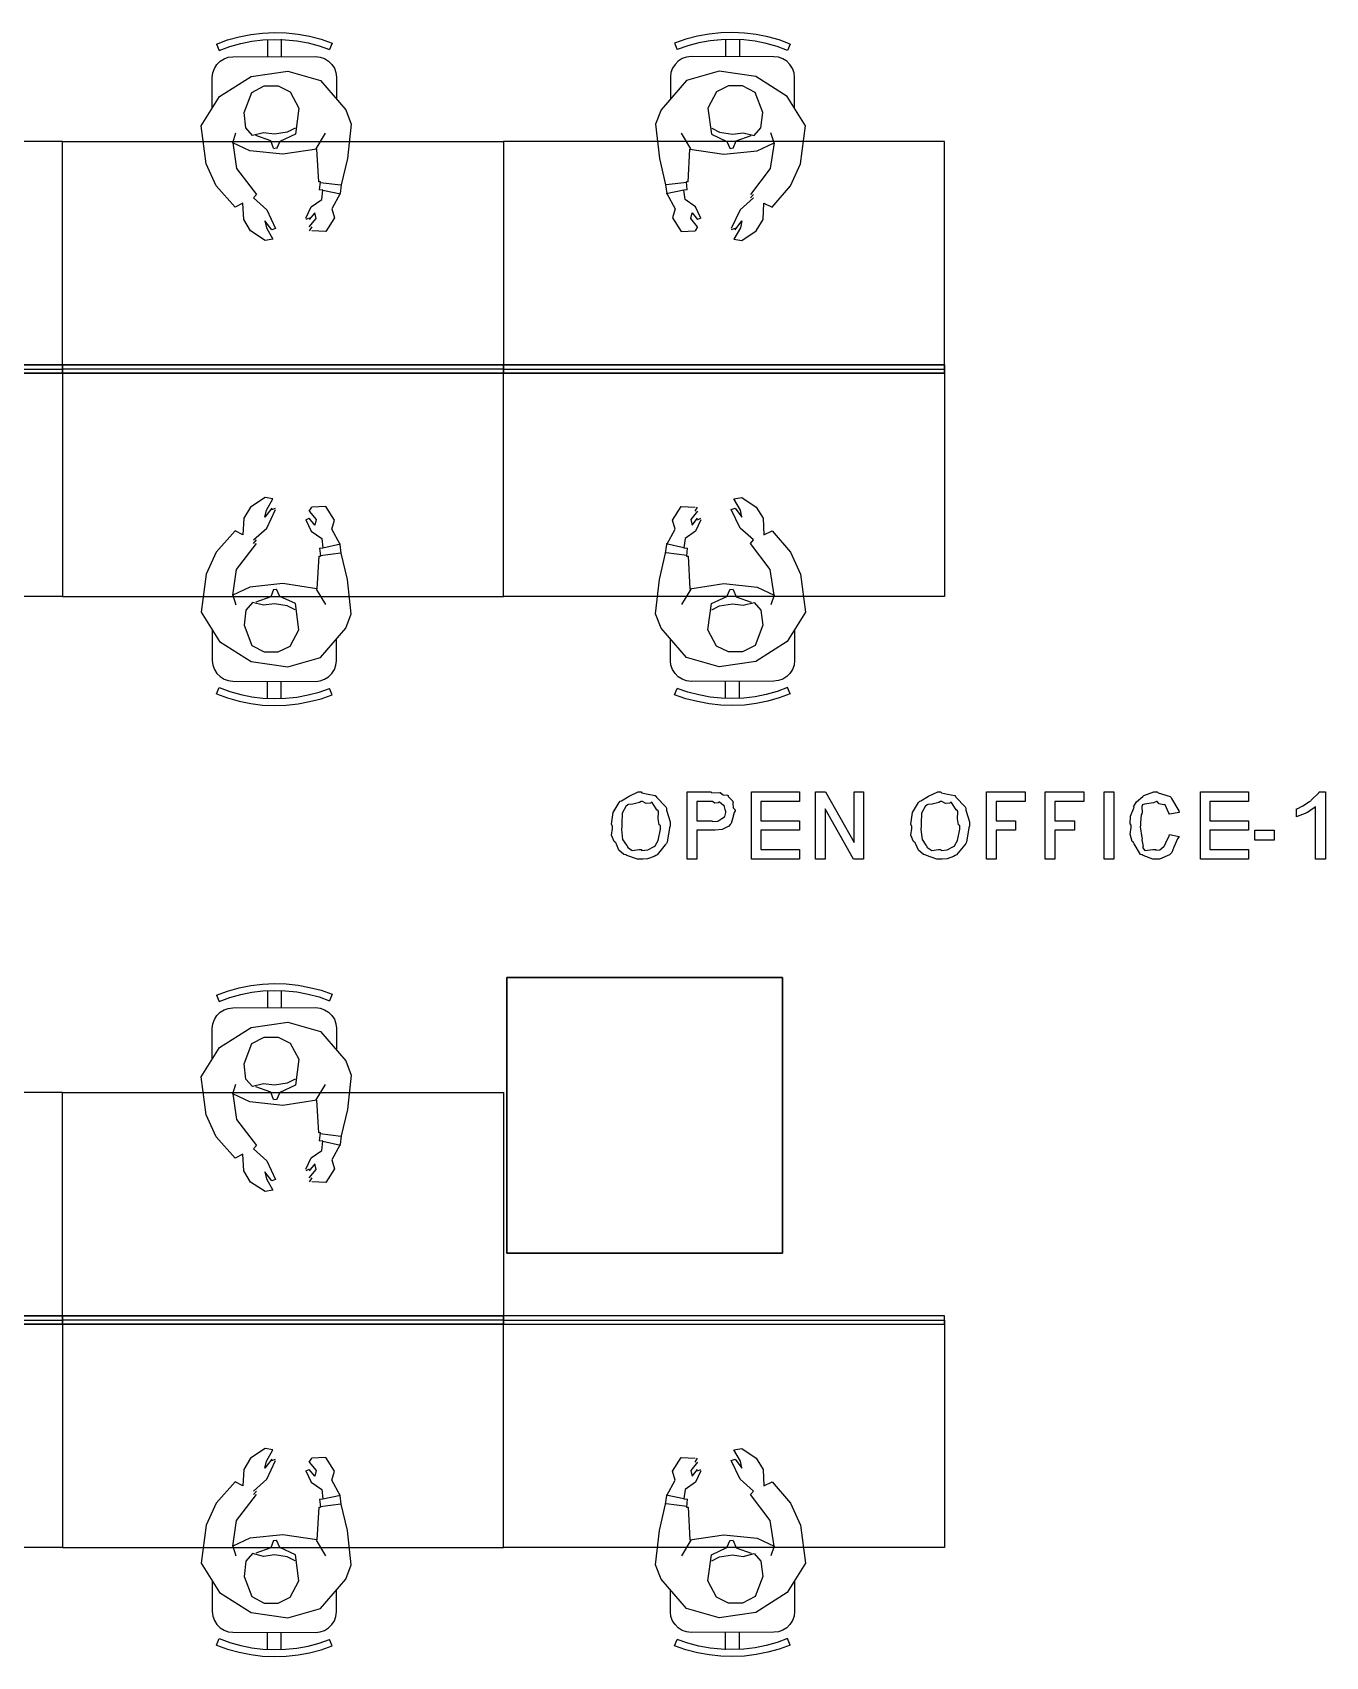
# Model space of a CAD drawing. Extents: x 0 to 23.4, y 0 to 16.5.
# Drawn here: x 15.063 to 16.294, y 9.457 to 11.003 of the extents above; entities that cross this region are included whole.
import ezdxf

# ---------------------------------------------------------------- set-up
doc = ezdxf.new("R2010")
doc.units = 0
doc.layers.get('0').update_dxf_attribs({"linetype": 'CONTINUOUS'})

msp = doc.modelspace()

# ---------------------------------------------------------------- linework, layer by layer
at = {"color": 0}
for points in [[(15.2383, 10.9923), (15.249, 10.9962), (15.2599, 10.9992), (15.271, 11.0015), (15.2821, 11.0028), (15.2935, 11.0033), (15.3047, 11.003), (15.316, 11.0017), (15.3269, 10.9997), (15.3379, 10.9968), (15.3486, 10.9931)], [(15.2408, 10.9863), (15.251, 10.99), (15.2614, 10.9928), (15.2719, 10.995), (15.2826, 10.9962), (15.2935, 10.9967), (15.3042, 10.9964), (15.3149, 10.9953), (15.3256, 10.9933), (15.336, 10.9906), (15.3461, 10.987)], [(15.2868, 10.9967), (15.2869, 10.9803)], [(15.3, 10.9968), (15.3, 10.9803)], [(15.7847, 10.9923), (15.7742, 10.9962), (15.7633, 10.9992), (15.7522, 11.0015), (15.7411, 11.0028), (15.7297, 11.0033), (15.7185, 11.003), (15.7074, 11.0017), (15.6963, 10.9997), (15.6853, 10.9968), (15.6746, 10.9931)], [(15.7822, 10.9863), (15.7722, 10.99), (15.7618, 10.9928), (15.7512, 10.995), (15.7406, 10.9962), (15.7297, 10.9967), (15.719, 10.9964), (15.7083, 10.9953), (15.6976, 10.9933), (15.6872, 10.9906), (15.6771, 10.987)], [(15.7232, 10.9968), (15.7232, 10.9803)], [(15.7364, 10.9967), (15.7363, 10.9803)], [(15.2344, 10.9604), (15.2349, 10.9648), (15.2364, 10.969), (15.2386, 10.9727), (15.2418, 10.9759), (15.2456, 10.9782), (15.2496, 10.9797), (15.254, 10.9801)], [(15.2383, 10.9923), (15.2408, 10.9863)], [(15.254, 10.9801), (15.3328, 10.9803)], [(15.3328, 10.9803), (15.3371, 10.9798), (15.3412, 10.9784), (15.345, 10.9761), (15.3482, 10.9729), (15.3506, 10.9692), (15.3519, 10.9651), (15.3525, 10.9607)], [(15.3486, 10.9931), (15.3461, 10.987)], [(15.6904, 10.9803), (15.686, 10.9798), (15.6818, 10.9784), (15.6781, 10.9761), (15.675, 10.9729), (15.6726, 10.9692), (15.6711, 10.9651), (15.6707, 10.9607)], [(15.6746, 10.9931), (15.6771, 10.987)], [(15.7692, 10.9801), (15.6904, 10.9803)], [(15.7888, 10.9604), (15.7883, 10.9648), (15.7869, 10.969), (15.7844, 10.9727), (15.7814, 10.9759), (15.7776, 10.9782), (15.7736, 10.9797), (15.7692, 10.9801)], [(15.7847, 10.9923), (15.7822, 10.9863)], [(15.2713, 10.9615), (15.3063, 10.9664)], [(15.3063, 10.9664), (15.3375, 10.9576)], [(15.7169, 10.9664), (15.6858, 10.9576)], [(15.7519, 10.9615), (15.7169, 10.9664)], [(15.2344, 10.9315), (15.2344, 10.9604)], [(15.2413, 10.9424), (15.2713, 10.9615)], [(15.2719, 10.9461), (15.2838, 10.9524)], [(15.2838, 10.9524), (15.2972, 10.9524)], [(15.2972, 10.9524), (15.3086, 10.9467)], [(15.3375, 10.9576), (15.3614, 10.9297)], [(15.3525, 10.9607), (15.3525, 10.9401)], [(15.6858, 10.9576), (15.6618, 10.9297)], [(15.6707, 10.9607), (15.6707, 10.9401)], [(15.726, 10.9524), (15.7146, 10.9467)], [(15.7393, 10.9524), (15.726, 10.9524)], [(15.7512, 10.9461), (15.7393, 10.9524)], [(15.7819, 10.9424), (15.7519, 10.9615)], [(15.7888, 10.9315), (15.7888, 10.9604)], [(15.2239, 10.9145), (15.2413, 10.9424)], [(15.2647, 10.927), (15.2719, 10.9461)], [(15.3086, 10.9467), (15.3169, 10.9312)], [(15.7146, 10.9467), (15.7062, 10.9312)], [(15.7585, 10.927), (15.7512, 10.9461)], [(15.7993, 10.9145), (15.7819, 10.9424)], [(15.2664, 10.9124), (15.2647, 10.927)], [(15.3169, 10.9312), (15.3135, 10.9064)], [(15.3614, 10.9297), (15.3667, 10.9161)], [(15.6618, 10.9297), (15.6565, 10.9161)], [(15.7062, 10.9312), (15.7097, 10.9064)], [(15.7568, 10.9124), (15.7585, 10.927)], [(15.2285, 10.8783), (15.2239, 10.9145)], [(15.2539, 10.8983), (15.2569, 10.9076)], [(15.2728, 10.9052), (15.2664, 10.9124)], [(15.2832, 10.9079), (15.2728, 10.9052)], [(15.29, 10.9), (15.2758, 10.9051)], [(15.2935, 10.9066), (15.2832, 10.9079)], [(15.3058, 10.9084), (15.2935, 10.9066)], [(15.3135, 10.9064), (15.2988, 10.8996)], [(15.3133, 10.9123), (15.3058, 10.9084)], [(15.3333, 10.8925), (15.3421, 10.9073)], [(15.3667, 10.9161), (15.3631, 10.8834)], [(15.6565, 10.9161), (15.6601, 10.8834)], [(15.6899, 10.8925), (15.6811, 10.9073)], [(15.7097, 10.9064), (15.7244, 10.8996)], [(15.7099, 10.9123), (15.7174, 10.9084)], [(15.7174, 10.9084), (15.7297, 10.9066)], [(15.7297, 10.9066), (15.74, 10.9079)], [(15.7332, 10.9), (15.7474, 10.9051)], [(15.74, 10.9079), (15.7504, 10.9052)], [(15.7504, 10.9052), (15.7568, 10.9124)], [(15.7693, 10.8983), (15.7661, 10.9076)], [(15.7946, 10.8783), (15.7993, 10.9145)], [(15.0917, 10.8995), (14.6718, 10.8995)], [(15.0917, 10.6829), (15.0917, 10.8995)], [(15.0917, 10.8995), (15.5117, 10.8995)], [(15.0917, 10.6829), (15.0917, 10.8995)], [(15.2539, 10.8983), (15.2575, 10.8739)], [(15.2701, 10.8906), (15.2539, 10.8983)], [(15.3017, 10.8873), (15.2701, 10.8906)], [(15.2928, 10.893), (15.29, 10.9)], [(15.2956, 10.893), (15.2928, 10.8926)], [(15.2988, 10.8996), (15.2956, 10.8926)], [(15.334, 10.8921), (15.3017, 10.8873)], [(15.3358, 10.8612), (15.334, 10.8921)], [(15.5117, 10.8995), (15.5117, 10.6829)], [(15.9315, 10.8995), (15.5117, 10.8995)], [(15.5117, 10.8995), (15.5117, 10.6829)], [(15.6874, 10.8612), (15.6892, 10.8921)], [(15.6892, 10.8921), (15.7215, 10.8873)], [(15.7215, 10.8873), (15.7532, 10.8906)], [(15.7244, 10.8996), (15.7276, 10.8926)], [(15.7304, 10.893), (15.7276, 10.8926)], [(15.7304, 10.893), (15.7332, 10.9)], [(15.7532, 10.8906), (15.7693, 10.8983)], [(15.7693, 10.8983), (15.7657, 10.8739)], [(15.9315, 10.6829), (15.9315, 10.8995)], [(15.2382, 10.8574), (15.2285, 10.8783)], [(15.2575, 10.8739), (15.2765, 10.8491)], [(15.3631, 10.8834), (15.3572, 10.8582)], [(15.6601, 10.8834), (15.666, 10.8582)], [(15.7657, 10.8739), (15.7468, 10.8491)], [(15.785, 10.8574), (15.7946, 10.8783)], [(15.256, 10.8369), (15.2382, 10.8574)], [(15.3374, 10.8612), (15.3358, 10.8611)], [(15.3365, 10.8534), (15.3374, 10.8611)], [(15.3371, 10.8604), (15.3567, 10.8581)], [(15.3572, 10.8582), (15.356, 10.8499)], [(15.666, 10.8582), (15.6672, 10.8499)], [(15.6861, 10.8604), (15.6665, 10.8581)], [(15.6874, 10.8612), (15.6858, 10.8611)], [(15.6867, 10.8534), (15.6858, 10.8611)], [(15.7674, 10.8369), (15.785, 10.8574)], [(15.2635, 10.8408), (15.256, 10.8369)], [(15.2644, 10.8251), (15.2635, 10.8408)], [(15.2765, 10.8491), (15.2735, 10.8458)], [(15.2735, 10.8458), (15.2862, 10.8344)], [(15.3286, 10.8372), (15.3386, 10.8443)], [(15.3397, 10.8534), (15.3365, 10.8531)], [(15.3386, 10.8443), (15.3397, 10.8531)], [(15.3397, 10.8531), (15.3565, 10.8496)], [(15.356, 10.8499), (15.3482, 10.8354)], [(15.6833, 10.8531), (15.6667, 10.8496)], [(15.6672, 10.8499), (15.6751, 10.8354)], [(15.6867, 10.8534), (15.6833, 10.8531)], [(15.6846, 10.8443), (15.6833, 10.8531)], [(15.6946, 10.8372), (15.6846, 10.8443)], [(15.7497, 10.8458), (15.7369, 10.8344)], [(15.7497, 10.8491), (15.7468, 10.8458)], [(15.7588, 10.8251), (15.7597, 10.8408)], [(15.7597, 10.8408), (15.7674, 10.8369)], [(15.2708, 10.8143), (15.2644, 10.8251)], [(15.2844, 10.8239), (15.286, 10.8173)], [(15.2911, 10.8153), (15.2844, 10.8239)], [(15.2862, 10.8344), (15.2946, 10.8167)], [(15.3236, 10.8266), (15.3286, 10.8372)], [(15.3267, 10.8266), (15.3236, 10.8251)], [(15.3319, 10.8317), (15.3267, 10.8251)], [(15.3267, 10.8182), (15.3333, 10.8261)], [(15.3333, 10.8261), (15.3319, 10.8317)], [(15.3506, 10.8269), (15.3425, 10.8139)], [(15.3482, 10.8354), (15.3506, 10.8269)], [(15.6751, 10.8354), (15.6726, 10.8269)], [(15.6726, 10.8269), (15.6807, 10.8139)], [(15.6899, 10.8261), (15.6913, 10.8317)], [(15.6965, 10.8182), (15.6899, 10.8261)], [(15.6913, 10.8317), (15.6965, 10.8251)], [(15.6996, 10.8266), (15.6946, 10.8372)], [(15.6996, 10.8266), (15.6965, 10.8251)], [(15.7369, 10.8344), (15.7286, 10.8167)], [(15.7321, 10.8153), (15.7387, 10.8239)], [(15.7387, 10.8239), (15.7372, 10.8173)], [(15.7524, 10.8143), (15.7588, 10.8251)], [(15.2846, 10.8053), (15.2708, 10.8143)], [(15.286, 10.8173), (15.2921, 10.8065)], [(15.2946, 10.8167), (15.2911, 10.8153)], [(15.329, 10.8182), (15.3267, 10.8146)], [(15.3425, 10.8139), (15.329, 10.8146)], [(15.6807, 10.8139), (15.6942, 10.8146)], [(15.6965, 10.8182), (15.6942, 10.8146)], [(15.7321, 10.8167), (15.7286, 10.8153)], [(15.7372, 10.8173), (15.7311, 10.8065)], [(15.7386, 10.8053), (15.7524, 10.8143)], [(15.2921, 10.8065), (15.2846, 10.8053)], [(15.7311, 10.8065), (15.7386, 10.8053)], [(15.0917, 10.6868), (15.0917, 10.6829)], [(15.0917, 10.6868), (15.0917, 10.6829)], [(15.9315, 10.6868), (15.9315, 10.6829)], [(14.6718, 10.6829), (15.0917, 10.6829)], [(14.6718, 10.6829), (15.0917, 10.6829)], [(15.0917, 10.6829), (15.0917, 10.4664)], [(15.0917, 10.679), (15.0917, 10.6829)], [(15.5117, 10.6829), (15.0917, 10.6829)], [(15.0917, 10.6829), (15.0917, 10.4664)], [(15.0917, 10.679), (15.0917, 10.6829)], [(15.5117, 10.6829), (15.0917, 10.6829)], [(15.5117, 10.4664), (15.5117, 10.6829)], [(15.5117, 10.4664), (15.5117, 10.6829)], [(15.5117, 10.6829), (15.9315, 10.6829)], [(15.5117, 10.6829), (15.9315, 10.6829)], [(15.9315, 10.6829), (15.9315, 10.4664)], [(15.9315, 10.679), (15.9315, 10.6829)], [(15.2708, 10.5515), (15.2644, 10.5408)], [(15.2846, 10.5605), (15.2708, 10.5515)], [(15.2911, 10.5505), (15.2844, 10.5419)], [(15.2844, 10.5419), (15.286, 10.5485)], [(15.2921, 10.5593), (15.2846, 10.5605)], [(15.286, 10.5485), (15.2921, 10.5593)], [(15.2862, 10.5315), (15.2946, 10.5492)], [(15.2911, 10.5492), (15.2946, 10.5505)], [(15.3267, 10.5476), (15.329, 10.5513)], [(15.3267, 10.5476), (15.3333, 10.5397)], [(15.3425, 10.5519), (15.329, 10.5513)], [(15.3506, 10.5389), (15.3425, 10.5519)], [(15.6726, 10.5389), (15.6807, 10.5519)], [(15.6807, 10.5519), (15.6942, 10.5513)], [(15.6965, 10.5476), (15.6899, 10.5397)], [(15.6942, 10.5476), (15.6965, 10.5513)], [(15.7286, 10.5492), (15.7321, 10.5505)], [(15.7369, 10.5315), (15.7286, 10.5492)], [(15.7311, 10.5593), (15.7386, 10.5605)], [(15.7372, 10.5485), (15.7311, 10.5593)], [(15.7321, 10.5505), (15.7387, 10.5419)], [(15.7387, 10.5419), (15.7372, 10.5485)], [(15.7386, 10.5605), (15.7524, 10.5515)], [(15.7524, 10.5515), (15.7588, 10.5408)], [(15.2644, 10.5408), (15.2635, 10.525)], [(15.2735, 10.5201), (15.2862, 10.5315)], [(15.3236, 10.5393), (15.3267, 10.5408)], [(15.3236, 10.5393), (15.3286, 10.5286)], [(15.3319, 10.5342), (15.3267, 10.5408)], [(15.3333, 10.5397), (15.3319, 10.5342)], [(15.3482, 10.5304), (15.3506, 10.5389)], [(15.356, 10.5159), (15.3482, 10.5304)], [(15.6672, 10.5159), (15.6751, 10.5304)], [(15.6751, 10.5304), (15.6726, 10.5389)], [(15.6899, 10.5397), (15.6913, 10.5342)], [(15.6913, 10.5342), (15.6965, 10.5408)], [(15.6996, 10.5393), (15.6946, 10.5286)], [(15.6965, 10.5393), (15.6996, 10.5408)], [(15.7497, 10.5201), (15.7369, 10.5315)], [(15.7588, 10.5408), (15.7597, 10.525)], [(15.256, 10.5289), (15.2382, 10.5084)], [(15.2635, 10.525), (15.256, 10.5289)], [(15.2575, 10.4919), (15.2765, 10.5168)], [(15.2735, 10.5168), (15.2765, 10.5201)], [(15.3286, 10.5286), (15.3386, 10.5215)], [(15.3386, 10.5215), (15.3397, 10.5128)], [(15.3397, 10.5128), (15.3565, 10.5163)], [(15.3572, 10.5077), (15.356, 10.5159)], [(15.666, 10.5077), (15.6672, 10.5159)], [(15.6833, 10.5128), (15.6667, 10.5163)], [(15.6846, 10.5215), (15.6833, 10.5128)], [(15.6946, 10.5286), (15.6846, 10.5215)], [(15.7468, 10.5168), (15.7497, 10.5201)], [(15.7657, 10.4919), (15.7468, 10.5168)], [(15.7597, 10.525), (15.7674, 10.5289)], [(15.7674, 10.5289), (15.785, 10.5084)], [(15.2382, 10.5084), (15.2285, 10.4876)], [(15.3358, 10.5047), (15.334, 10.4737)], [(15.3358, 10.5047), (15.3374, 10.5048)], [(15.3365, 10.5124), (15.3397, 10.5128)], [(15.3365, 10.5124), (15.3374, 10.5048)], [(15.3371, 10.5054), (15.3567, 10.5078)], [(15.3631, 10.4824), (15.3572, 10.5077)], [(15.6601, 10.4824), (15.666, 10.5077)], [(15.6861, 10.5054), (15.6665, 10.5078)], [(15.6833, 10.5124), (15.6867, 10.5128)], [(15.6867, 10.5124), (15.6858, 10.5048)], [(15.6858, 10.5047), (15.6874, 10.5048)], [(15.6874, 10.5047), (15.6892, 10.4737)], [(15.785, 10.5084), (15.7946, 10.4876)], [(15.2285, 10.4876), (15.2239, 10.4514)], [(15.2539, 10.4676), (15.2575, 10.4919)], [(15.7693, 10.4676), (15.7657, 10.4919)], [(15.7946, 10.4876), (15.7993, 10.4514)], [(15.2701, 10.4752), (15.2539, 10.4676)], [(15.3017, 10.4786), (15.2701, 10.4752)], [(15.2928, 10.4729), (15.29, 10.4659)], [(15.2928, 10.4729), (15.2956, 10.4732)], [(15.2988, 10.4663), (15.2956, 10.4732)], [(15.334, 10.4737), (15.3017, 10.4786)], [(15.3333, 10.4734), (15.3421, 10.4586)], [(15.3667, 10.4498), (15.3631, 10.4824)], [(15.6565, 10.4498), (15.6601, 10.4824)], [(15.6899, 10.4734), (15.6811, 10.4586)], [(15.6892, 10.4737), (15.7215, 10.4786)], [(15.7215, 10.4786), (15.7532, 10.4752)], [(15.7244, 10.4663), (15.7276, 10.4732)], [(15.7276, 10.4729), (15.7304, 10.4732)], [(15.7304, 10.4729), (15.7332, 10.4659)], [(15.7532, 10.4752), (15.7693, 10.4676)], [(15.0917, 10.4664), (14.6718, 10.4664)], [(15.0917, 10.4664), (15.5117, 10.4664)], [(15.2539, 10.4676), (15.2569, 10.4583)], [(15.2664, 10.4534), (15.2647, 10.4389)], [(15.2728, 10.4606), (15.2664, 10.4534)], [(15.2832, 10.458), (15.2728, 10.4606)], [(15.29, 10.4659), (15.2758, 10.4608)], [(15.2935, 10.4592), (15.2832, 10.458)], [(15.3058, 10.4575), (15.2935, 10.4592)], [(15.3135, 10.4595), (15.2988, 10.4663)], [(15.3133, 10.4535), (15.3058, 10.4575)], [(15.3169, 10.4346), (15.3135, 10.4595)], [(15.9315, 10.4664), (15.5117, 10.4664)], [(15.7062, 10.4346), (15.7097, 10.4595)], [(15.7097, 10.4595), (15.7244, 10.4663)], [(15.7099, 10.4535), (15.7174, 10.4575)], [(15.7174, 10.4575), (15.7297, 10.4592)], [(15.7297, 10.4592), (15.74, 10.458)], [(15.7332, 10.4659), (15.7474, 10.4608)], [(15.74, 10.458), (15.7504, 10.4606)], [(15.7504, 10.4606), (15.7568, 10.4534)], [(15.7568, 10.4534), (15.7585, 10.4389)], [(15.7693, 10.4676), (15.7661, 10.4583)], [(15.2239, 10.4514), (15.2413, 10.4234)], [(15.2647, 10.4389), (15.2719, 10.4197)], [(15.3614, 10.4361), (15.3667, 10.4498)], [(15.6618, 10.4361), (15.6565, 10.4498)], [(15.7585, 10.4389), (15.7512, 10.4197)], [(15.7993, 10.4514), (15.7819, 10.4234)], [(15.2344, 10.4344), (15.2344, 10.4054)], [(15.2413, 10.4234), (15.2713, 10.4043)], [(15.3086, 10.4191), (15.3169, 10.4346)], [(15.3375, 10.4082), (15.3614, 10.4361)], [(15.3525, 10.4052), (15.3525, 10.4258)], [(15.6858, 10.4082), (15.6618, 10.4361)], [(15.6707, 10.4052), (15.6707, 10.4258)], [(15.7146, 10.4191), (15.7062, 10.4346)], [(15.7819, 10.4234), (15.7519, 10.4043)], [(15.7888, 10.4344), (15.7888, 10.4054)], [(15.2719, 10.4197), (15.2838, 10.4135)], [(15.2838, 10.4135), (15.2972, 10.4135)], [(15.2972, 10.4135), (15.3086, 10.4191)], [(15.3063, 10.3995), (15.3375, 10.4082)], [(15.7169, 10.3995), (15.6858, 10.4082)], [(15.726, 10.4135), (15.7146, 10.4191)], [(15.7393, 10.4135), (15.726, 10.4135)], [(15.7512, 10.4197), (15.7393, 10.4135)], [(15.2344, 10.4054), (15.2349, 10.401), (15.2364, 10.3969), (15.2386, 10.3931), (15.2418, 10.39), (15.2456, 10.3876), (15.2496, 10.3862), (15.254, 10.3857)], [(15.2713, 10.4043), (15.3063, 10.3995)], [(15.3328, 10.3855), (15.3371, 10.386), (15.3412, 10.3875), (15.345, 10.3898), (15.3482, 10.3929), (15.3506, 10.3967), (15.3519, 10.4008), (15.3525, 10.4052)], [(15.6904, 10.3855), (15.686, 10.386), (15.6818, 10.3875), (15.6781, 10.3898), (15.675, 10.3929), (15.6726, 10.3967), (15.6711, 10.4008), (15.6707, 10.4052)], [(15.7519, 10.4043), (15.7169, 10.3995)], [(15.7888, 10.4054), (15.7883, 10.401), (15.7869, 10.3969), (15.7844, 10.3931), (15.7814, 10.39), (15.7776, 10.3876), (15.7736, 10.3862), (15.7692, 10.3857)], [(15.2383, 10.3735), (15.2408, 10.3796)], [(15.2408, 10.3796), (15.251, 10.3759), (15.2614, 10.373), (15.2719, 10.3709), (15.2826, 10.3696), (15.2935, 10.3691), (15.3042, 10.3694), (15.3149, 10.3706), (15.3256, 10.3726), (15.336, 10.3753), (15.3461, 10.3788)], [(15.254, 10.3857), (15.3328, 10.3855)], [(15.2868, 10.3691), (15.2869, 10.3856)], [(15.3, 10.3691), (15.3, 10.3856)], [(15.3486, 10.3728), (15.3461, 10.3788)], [(15.6746, 10.3728), (15.6771, 10.3788)], [(15.7822, 10.3796), (15.7722, 10.3759), (15.7618, 10.373), (15.7512, 10.3709), (15.7406, 10.3696), (15.7297, 10.3691), (15.719, 10.3694), (15.7083, 10.3706), (15.6976, 10.3726), (15.6872, 10.3753), (15.6771, 10.3788)], [(15.7692, 10.3857), (15.6904, 10.3855)], [(15.7232, 10.3691), (15.7232, 10.3856)], [(15.7364, 10.3691), (15.7363, 10.3856)], [(15.7847, 10.3735), (15.7822, 10.3796)], [(15.2383, 10.3735), (15.249, 10.3697), (15.2599, 10.3666), (15.271, 10.3644), (15.2821, 10.363), (15.2935, 10.3625), (15.3047, 10.3629), (15.316, 10.3641), (15.3269, 10.3662), (15.3379, 10.369), (15.3486, 10.3728)], [(15.7847, 10.3735), (15.7742, 10.3697), (15.7633, 10.3666), (15.7522, 10.3644), (15.7411, 10.363), (15.7297, 10.3625), (15.7185, 10.3629), (15.7074, 10.3641), (15.6963, 10.3662), (15.6853, 10.369), (15.6746, 10.3728)], [(15.2383, 10.0869), (15.249, 10.0907), (15.2599, 10.0938), (15.271, 10.096), (15.2821, 10.0973), (15.2935, 10.0979), (15.3047, 10.0975), (15.316, 10.0963), (15.3269, 10.0942), (15.3379, 10.0914), (15.3486, 10.0876)], [(15.2383, 10.0869), (15.2408, 10.0808)], [(15.2408, 10.0808), (15.251, 10.0845), (15.2614, 10.0874), (15.2719, 10.0895), (15.2826, 10.0908), (15.2935, 10.0913), (15.3042, 10.091), (15.3149, 10.0898), (15.3256, 10.0878), (15.336, 10.0851), (15.3461, 10.0815)], [(15.2868, 10.0913), (15.2869, 10.0748)], [(15.3, 10.0913), (15.3, 10.0748)], [(15.3486, 10.0876), (15.3461, 10.0815)], [(15.2344, 10.055), (15.2349, 10.0593), (15.2364, 10.0635), (15.2386, 10.0673), (15.2418, 10.0704), (15.2456, 10.0727), (15.2496, 10.0742), (15.254, 10.0747)], [(15.254, 10.0747), (15.3328, 10.0749)], [(15.3328, 10.0749), (15.3371, 10.0744), (15.3412, 10.0729), (15.345, 10.0706), (15.3482, 10.0675), (15.3506, 10.0638), (15.3519, 10.0596), (15.3525, 10.0552)], [(15.2344, 10.026), (15.2344, 10.055)], [(15.2413, 10.0369), (15.2713, 10.056)], [(15.2713, 10.056), (15.3063, 10.0609)], [(15.3063, 10.0609), (15.3375, 10.0522)], [(15.3375, 10.0522), (15.3614, 10.0243)], [(15.3525, 10.0552), (15.3525, 10.0346)], [(15.2239, 10.009), (15.2413, 10.0369)], [(15.2647, 10.0215), (15.2719, 10.0406)], [(15.2719, 10.0406), (15.2838, 10.0469)], [(15.2838, 10.0469), (15.2972, 10.0469)], [(15.2972, 10.0469), (15.3086, 10.0412)], [(15.3086, 10.0412), (15.3169, 10.0258)], [(15.2664, 10.0069), (15.2647, 10.0215)], [(15.3169, 10.0258), (15.3135, 10.0009)], [(15.3614, 10.0243), (15.3667, 10.0106)], [(15.2285, 9.97282), (15.2239, 10.009)], [(15.2728, 9.99978), (15.2664, 10.0069)], [(15.3133, 10.0069), (15.3058, 10.0029)], [(15.3667, 10.0106), (15.3631, 9.97797)], [(15.0917, 9.99397), (14.6718, 9.99397)], [(15.0917, 9.77746), (15.0917, 9.99397)], [(15.0917, 9.99397), (15.5117, 9.99397)], [(15.0917, 9.77746), (15.0917, 9.99397)], [(15.2539, 9.99283), (15.2569, 10.0021)], [(15.2539, 9.99283), (15.2575, 9.96843)], [(15.2701, 9.98514), (15.2539, 9.99283)], [(15.2832, 10.0024), (15.2728, 9.99978)], [(15.29, 9.99451), (15.2758, 9.99957)], [(15.2935, 10.0011), (15.2832, 10.0024)], [(15.2928, 9.98747), (15.29, 9.99451)], [(15.3058, 10.0029), (15.2935, 10.0011)], [(15.2988, 9.99414), (15.2956, 9.98708)], [(15.3135, 10.0009), (15.2988, 9.99414)], [(15.3333, 9.98703), (15.3421, 10.0018)], [(15.5117, 9.99397), (15.5117, 9.77746)], [(15.3017, 9.98182), (15.2701, 9.98514)], [(15.2956, 9.98747), (15.2928, 9.98708)], [(15.334, 9.98665), (15.3017, 9.98182)], [(15.3358, 9.95574), (15.334, 9.98665)], [(15.3631, 9.97797), (15.3572, 9.95275)], [(15.2382, 9.95199), (15.2285, 9.97282)], [(15.2575, 9.96843), (15.2765, 9.94362)], [(15.256, 9.93147), (15.2382, 9.95199)], [(15.2765, 9.94362), (15.2735, 9.94032)], [(15.3374, 9.95574), (15.3358, 9.95557)], [(15.3365, 9.94797), (15.3374, 9.95557)], [(15.3397, 9.94797), (15.3365, 9.94764)], [(15.3371, 9.95497), (15.3567, 9.95258)], [(15.3386, 9.93892), (15.3397, 9.94764)], [(15.3397, 9.94764), (15.3565, 9.94407)], [(15.356, 9.94444), (15.3482, 9.92996)], [(15.3572, 9.95275), (15.356, 9.94444)], [(15.2635, 9.93533), (15.256, 9.93147)], [(15.2644, 9.91965), (15.2635, 9.93533)], [(15.2735, 9.94032), (15.2862, 9.92893)], [(15.2862, 9.92893), (15.2946, 9.91118)], [(15.3236, 9.92111), (15.3286, 9.93181)], [(15.3286, 9.93181), (15.3386, 9.93892)], [(15.3482, 9.92996), (15.3506, 9.9215)], [(15.2708, 9.90886), (15.2644, 9.91965)], [(15.2844, 9.91846), (15.286, 9.91183)], [(15.2911, 9.90989), (15.2844, 9.91846)], [(15.286, 9.91183), (15.2921, 9.9011)], [(15.3267, 9.92111), (15.3236, 9.91965)], [(15.3319, 9.92622), (15.3267, 9.91965)], [(15.3267, 9.91276), (15.3333, 9.92068)], [(15.329, 9.91276), (15.3267, 9.90907)], [(15.3333, 9.92068), (15.3319, 9.92622)], [(15.3506, 9.9215), (15.3425, 9.90847)], [(15.2846, 9.8999), (15.2708, 9.90886)], [(15.2921, 9.9011), (15.2846, 9.8999)], [(15.2946, 9.91118), (15.2911, 9.90989)], [(15.3425, 9.90847), (15.329, 9.90907)], [(14.6718, 9.77746), (15.0917, 9.77746)], [(14.6718, 9.77746), (15.0917, 9.77746)], [(15.0917, 9.78142), (15.0917, 9.77746)], [(15.0917, 9.78142), (15.0917, 9.77746)], [(15.0917, 9.77746), (15.0917, 9.56093)], [(15.0917, 9.77354), (15.0917, 9.77746)], [(15.5117, 9.77746), (15.0917, 9.77746)], [(15.0917, 9.77746), (15.0917, 9.56093)], [(15.0917, 9.77354), (15.0917, 9.77746)], [(15.5117, 9.77746), (15.0917, 9.77746)], [(15.5117, 9.56093), (15.5117, 9.77746)], [(15.5117, 9.56093), (15.5117, 9.77746)], [(15.5117, 9.77746), (15.9315, 9.77746)], [(15.9315, 9.77746), (15.9315, 9.56093)], [(15.9315, 9.77354), (15.9315, 9.77746)], [(15.2846, 9.65506), (15.2708, 9.64606)], [(15.2921, 9.65386), (15.2846, 9.65506)], [(15.286, 9.64307), (15.2921, 9.65386)], [(15.7311, 9.65386), (15.7386, 9.65506)], [(15.7372, 9.64307), (15.7311, 9.65386)], [(15.7386, 9.65506), (15.7524, 9.64606)], [(15.2644, 9.63525), (15.2635, 9.61957)], [(15.2708, 9.64606), (15.2644, 9.63525)], [(15.2911, 9.64501), (15.2844, 9.63644)], [(15.2844, 9.63644), (15.286, 9.64307)], [(15.2862, 9.62603), (15.2946, 9.64372)], [(15.2911, 9.64372), (15.2946, 9.64501)], [(15.3236, 9.63385), (15.3267, 9.63525)], [(15.3236, 9.63385), (15.3286, 9.62315)], [(15.3267, 9.64214), (15.329, 9.64583)], [(15.3267, 9.64214), (15.3333, 9.63428)], [(15.3319, 9.62869), (15.3267, 9.63525)], [(15.3425, 9.64649), (15.329, 9.64583)], [(15.3333, 9.63428), (15.3319, 9.62869)], [(15.3506, 9.63346), (15.3425, 9.64649)], [(15.3482, 9.625), (15.3506, 9.63346)], [(15.6726, 9.63346), (15.6807, 9.64649)], [(15.6751, 9.625), (15.6726, 9.63346)], [(15.6807, 9.64649), (15.6942, 9.64583)], [(15.6965, 9.64214), (15.6899, 9.63428)], [(15.6899, 9.63428), (15.6913, 9.62869)], [(15.6913, 9.62869), (15.6965, 9.63525)], [(15.6942, 9.64214), (15.6965, 9.64583)], [(15.6996, 9.63385), (15.6946, 9.62315)], [(15.6965, 9.63385), (15.6996, 9.63525)], [(15.7286, 9.64372), (15.7321, 9.64501)], [(15.7369, 9.62603), (15.7286, 9.64372)], [(15.7321, 9.64501), (15.7387, 9.63644)], [(15.7387, 9.63644), (15.7372, 9.64307)], [(15.7524, 9.64606), (15.7588, 9.63525)], [(15.7588, 9.63525), (15.7597, 9.61957)], [(15.256, 9.62343), (15.2382, 9.60297)], [(15.2635, 9.61957), (15.256, 9.62343)], [(15.2735, 9.61464), (15.2862, 9.62603)], [(15.3286, 9.62315), (15.3386, 9.61604)], [(15.356, 9.61046), (15.3482, 9.625)], [(15.6672, 9.61046), (15.6751, 9.625)], [(15.6946, 9.62315), (15.6846, 9.61604)], [(15.7497, 9.61464), (15.7369, 9.62603)], [(15.7597, 9.61957), (15.7674, 9.62343)], [(15.7674, 9.62343), (15.785, 9.60297)], [(15.2382, 9.60297), (15.2285, 9.58208)], [(15.2575, 9.58649), (15.2765, 9.61128)], [(15.2735, 9.61128), (15.2765, 9.61464)], [(15.3365, 9.60699), (15.3397, 9.60726)], [(15.3365, 9.60699), (15.3374, 9.59933)], [(15.3371, 9.59993), (15.3567, 9.60232)], [(15.3386, 9.61604), (15.3397, 9.60726)], [(15.3397, 9.60726), (15.3565, 9.61083)], [(15.3572, 9.60221), (15.356, 9.61046)], [(15.3631, 9.57699), (15.3572, 9.60221)], [(15.6601, 9.57699), (15.666, 9.60221)], [(15.666, 9.60221), (15.6672, 9.61046)], [(15.6861, 9.59993), (15.6665, 9.60232)], [(15.6833, 9.60726), (15.6667, 9.61083)], [(15.6846, 9.61604), (15.6833, 9.60726)], [(15.6833, 9.60699), (15.6867, 9.60726)], [(15.6867, 9.60699), (15.6858, 9.59933)], [(15.7468, 9.61128), (15.7497, 9.61464)], [(15.7657, 9.58649), (15.7468, 9.61128)], [(15.785, 9.60297), (15.7946, 9.58208)], [(15.3358, 9.59918), (15.334, 9.56831)], [(15.3358, 9.59918), (15.3374, 9.59933)], [(15.6858, 9.59918), (15.6874, 9.59933)], [(15.6874, 9.59918), (15.6892, 9.56831)], [(15.2285, 9.58208), (15.2239, 9.5459)], [(15.2539, 9.56207), (15.2575, 9.58649)], [(15.3017, 9.57308), (15.2701, 9.56976)], [(15.334, 9.56831), (15.3017, 9.57308)], [(15.3667, 9.54428), (15.3631, 9.57699)], [(15.6565, 9.54428), (15.6601, 9.57699)], [(15.6892, 9.56831), (15.7215, 9.57308)], [(15.7215, 9.57308), (15.7532, 9.56976)], [(15.7693, 9.56207), (15.7657, 9.58649)], [(15.7946, 9.58208), (15.7993, 9.5459)], [(15.0917, 9.56093), (14.6718, 9.56093)], [(15.0917, 9.56093), (15.5117, 9.56093)], [(15.2701, 9.56976), (15.2539, 9.56207)], [(15.2539, 9.56207), (15.2569, 9.55285)], [(15.29, 9.56044), (15.2758, 9.55533)], [(15.2928, 9.56743), (15.29, 9.56044)], [(15.2928, 9.56743), (15.2956, 9.56782)], [(15.2988, 9.56076), (15.2956, 9.56782)], [(15.3135, 9.55399), (15.2988, 9.56076)], [(15.3333, 9.56788), (15.3421, 9.55306)], [(15.9315, 9.56093), (15.5117, 9.56093)], [(15.6899, 9.56788), (15.6811, 9.55306)], [(15.7097, 9.55399), (15.7244, 9.56076)], [(15.7244, 9.56076), (15.7276, 9.56782)], [(15.7276, 9.56743), (15.7304, 9.56782)], [(15.7304, 9.56743), (15.7332, 9.56044)], [(15.7332, 9.56044), (15.7474, 9.55533)], [(15.7532, 9.56976), (15.7693, 9.56207)], [(15.7693, 9.56207), (15.7661, 9.55285)], [(15.2239, 9.5459), (15.2413, 9.51796)], [(15.2664, 9.54796), (15.2647, 9.53342)], [(15.2728, 9.55512), (15.2664, 9.54796)], [(15.2832, 9.55246), (15.2728, 9.55512)], [(15.2935, 9.55376), (15.2832, 9.55246)], [(15.3058, 9.55203), (15.2935, 9.55376)], [(15.3133, 9.54807), (15.3058, 9.55203)], [(15.3169, 9.52919), (15.3135, 9.55399)], [(15.3614, 9.53065), (15.3667, 9.54428)], [(15.6618, 9.53065), (15.6565, 9.54428)], [(15.7062, 9.52919), (15.7097, 9.55399)], [(15.7099, 9.54807), (15.7174, 9.55203)], [(15.7174, 9.55203), (15.7297, 9.55376)], [(15.7297, 9.55376), (15.74, 9.55246)], [(15.74, 9.55246), (15.7504, 9.55512)], [(15.7504, 9.55512), (15.7568, 9.54796)], [(15.7568, 9.54796), (15.7585, 9.53342)], [(15.7993, 9.5459), (15.7819, 9.51796)], [(15.2344, 9.52892), (15.2344, 9.49994)], [(15.2647, 9.53342), (15.2719, 9.51426)], [(15.3086, 9.51367), (15.3169, 9.52919)], [(15.3375, 9.50271), (15.3614, 9.53065)], [(15.6858, 9.50271), (15.6618, 9.53065)], [(15.7146, 9.51367), (15.7062, 9.52919)], [(15.7585, 9.53342), (15.7512, 9.51426)], [(15.7888, 9.52892), (15.7888, 9.49994)], [(15.2413, 9.51796), (15.2713, 9.49892)], [(15.2719, 9.51426), (15.2838, 9.50803)], [(15.2972, 9.50797), (15.3086, 9.51367)], [(15.3525, 9.49968), (15.3525, 9.52029)], [(15.6707, 9.49968), (15.6707, 9.52029)], [(15.726, 9.50797), (15.7146, 9.51367)], [(15.7512, 9.51426), (15.7393, 9.50803)], [(15.7819, 9.51796), (15.7519, 9.49892)], [(15.2344, 9.49994), (15.2349, 9.49556), (15.2364, 9.49138), (15.2386, 9.48768), (15.2418, 9.48454), (15.2456, 9.48221), (15.2496, 9.48074), (15.254, 9.48019)], [(15.2713, 9.49892), (15.3063, 9.49403)], [(15.2838, 9.50803), (15.2972, 9.50797)], [(15.3063, 9.49403), (15.3375, 9.50271)], [(15.3328, 9.48004), (15.3371, 9.48053), (15.3412, 9.48199), (15.345, 9.48432), (15.3482, 9.48742), (15.3506, 9.49115), (15.3519, 9.49533), (15.3525, 9.49968)], [(15.6904, 9.48004), (15.686, 9.48053), (15.6818, 9.48199), (15.6781, 9.48432), (15.675, 9.48742), (15.6726, 9.49115), (15.6711, 9.49533), (15.6707, 9.49968)], [(15.7169, 9.49403), (15.6858, 9.50271)], [(15.7519, 9.49892), (15.7169, 9.49403)], [(15.7393, 9.50803), (15.726, 9.50797)], [(15.7888, 9.49994), (15.7883, 9.49556), (15.7869, 9.49138), (15.7844, 9.48768), (15.7814, 9.48454), (15.7776, 9.48221), (15.7736, 9.48074), (15.7692, 9.48019)], [(15.254, 9.48019), (15.3328, 9.48004)], [(15.2868, 9.46365), (15.2869, 9.48014)], [(15.3, 9.4636), (15.3, 9.48014)], [(15.7692, 9.48019), (15.6904, 9.48004)], [(15.7232, 9.4636), (15.7232, 9.48014)], [(15.7364, 9.46365), (15.7363, 9.48014)], [(15.2383, 9.46804), (15.2408, 9.47413)], [(15.2383, 9.46804), (15.249, 9.46419), (15.2599, 9.46115), (15.271, 9.45893), (15.2821, 9.45757), (15.2935, 9.45708), (15.3047, 9.45742), (15.316, 9.45861), (15.3269, 9.46067), (15.3379, 9.4636), (15.3486, 9.46729)], [(15.2408, 9.47413), (15.251, 9.47043), (15.2614, 9.46756), (15.2719, 9.46544), (15.2826, 9.46408), (15.2935, 9.46365), (15.3042, 9.46397), (15.3149, 9.46511), (15.3256, 9.46707), (15.336, 9.46983), (15.3461, 9.47336)], [(15.3486, 9.46729), (15.3461, 9.47336)], [(15.6746, 9.46729), (15.6771, 9.47336)], [(15.7847, 9.46804), (15.7742, 9.46419), (15.7633, 9.46115), (15.7522, 9.45893), (15.7411, 9.45757), (15.7297, 9.45708), (15.7185, 9.45742), (15.7074, 9.45861), (15.6963, 9.46067), (15.6853, 9.4636), (15.6746, 9.46729)], [(15.7822, 9.47413), (15.7722, 9.47043), (15.7618, 9.46756), (15.7512, 9.46544), (15.7406, 9.46408), (15.7297, 9.46365), (15.719, 9.46397), (15.7083, 9.46511), (15.6976, 9.46707), (15.6872, 9.46983), (15.6771, 9.47336)], [(15.7847, 9.46804), (15.7822, 9.47413)]]:
    msp.add_lwpolyline(points, dxfattribs=at)
for points in [[(14.6718, 10.679), (15.0917, 10.679), (15.0917, 10.6868), (14.6718, 10.6868), (14.6718, 10.679)], [(14.6718, 10.6868), (15.0917, 10.6868), (15.0917, 10.679), (14.6718, 10.679), (14.6718, 10.6868)], [(15.5117, 10.679), (15.0917, 10.679), (15.0917, 10.6868), (15.5117, 10.6868), (15.5117, 10.679)], [(15.5117, 10.6868), (15.0917, 10.6868), (15.0917, 10.679), (15.5117, 10.679), (15.5117, 10.6868)], [(15.5117, 10.679), (15.9315, 10.679), (15.9315, 10.6868), (15.5117, 10.6868), (15.5117, 10.679)], [(15.5117, 10.6868), (15.9315, 10.6868), (15.9315, 10.679), (15.5117, 10.679), (15.5117, 10.6868)], [(15.6153, 10.2474), (15.6146, 10.2497), (15.6161, 10.2607), (15.6217, 10.2701), (15.6229, 10.2715), (15.624, 10.2718), (15.6314, 10.2763), (15.64, 10.2802), (15.6429, 10.2802), (15.6435, 10.2795), (15.6493, 10.2781), (15.6561, 10.2768), (15.6572, 10.276), (15.6575, 10.2751), (15.6662, 10.266), (15.6668, 10.2648), (15.6669, 10.263), (15.6703, 10.2518), (15.6703, 10.248), (15.6696, 10.2462), (15.6674, 10.2324), (15.6668, 10.2311), (15.6657, 10.2298), (15.6579, 10.2205), (15.6568, 10.2198), (15.655, 10.2189), (15.6489, 10.2166), (15.6443, 10.2162), (15.6429, 10.2162), (15.6392, 10.2162), (15.6292, 10.2196), (15.6282, 10.2203), (15.6264, 10.2207), (15.6215, 10.2248), (15.6192, 10.2306), (15.6186, 10.2318), (15.6171, 10.2329), (15.6146, 10.2392), (15.6153, 10.2453), (15.6153, 10.2474)], [(15.6244, 10.2474), (15.624, 10.2446), (15.6251, 10.2348), (15.6288, 10.2294), (15.6297, 10.2287), (15.6297, 10.2277), (15.6343, 10.2246), (15.6407, 10.2253), (15.6429, 10.2253), (15.6435, 10.2245), (15.649, 10.225), (15.655, 10.2283), (15.656, 10.2289), (15.656, 10.2289), (15.6588, 10.2341), (15.6611, 10.2447), (15.6611, 10.2483), (15.66, 10.249), (15.6589, 10.2546), (15.6593, 10.2612), (15.659, 10.2624), (15.6576, 10.2633), (15.6549, 10.2676), (15.6531, 10.2703), (15.6525, 10.2704), (15.6515, 10.2697), (15.6474, 10.2693), (15.644, 10.2711), (15.6429, 10.2711), (15.6411, 10.2701), (15.6347, 10.2686), (15.6307, 10.2683), (15.6299, 10.2678), (15.6282, 10.2665), (15.6246, 10.2599), (15.6244, 10.2505), (15.6244, 10.2474)], [(15.6867, 10.2162), (15.6867, 10.2802), (15.7092, 10.2802), (15.7099, 10.2795), (15.7178, 10.2798), (15.7183, 10.2797), (15.7182, 10.2795), (15.7207, 10.2776), (15.7251, 10.2771), (15.7257, 10.2767), (15.7257, 10.2759), (15.7301, 10.2713), (15.7304, 10.2706), (15.73, 10.2694), (15.7304, 10.2651), (15.7324, 10.2631), (15.7324, 10.2624), (15.7313, 10.2607), (15.7296, 10.2546), (15.7285, 10.2501), (15.7276, 10.2491), (15.7261, 10.2478), (15.72, 10.2444), (15.7131, 10.2437), (15.7107, 10.2437), (15.6957, 10.2437), (15.6957, 10.2162), (15.6867, 10.2162)], [(15.6957, 10.2528), (15.7101, 10.2528), (15.7108, 10.2521), (15.7156, 10.2523), (15.7197, 10.2548), (15.7203, 10.2552), (15.7203, 10.2552), (15.7224, 10.2567), (15.7233, 10.2608), (15.7233, 10.2622), (15.7229, 10.2624), (15.7217, 10.2673), (15.7214, 10.2676), (15.7211, 10.2674), (15.7172, 10.2705), (15.7168, 10.2706), (15.716, 10.27), (15.7128, 10.2694), (15.7107, 10.2711), (15.7101, 10.2711), (15.6957, 10.2711), (15.6957, 10.2528)], [(15.7478, 10.2162), (15.7478, 10.2802), (15.7935, 10.2802), (15.7935, 10.2711), (15.7568, 10.2711), (15.7568, 10.2528), (15.7935, 10.2528), (15.7935, 10.2437), (15.7568, 10.2437), (15.7568, 10.2253), (15.7935, 10.2253), (15.7935, 10.2162), (15.7478, 10.2162)], [(15.8087, 10.2162), (15.8087, 10.2802), (15.8183, 10.2802), (15.8456, 10.2322), (15.8456, 10.2802), (15.8546, 10.2802), (15.8546, 10.2162), (15.845, 10.2162), (15.8179, 10.2641), (15.8179, 10.2162), (15.8087, 10.2162)], [(15.9004, 10.2474), (15.8996, 10.2497), (15.9011, 10.2607), (15.9067, 10.2701), (15.9081, 10.2715), (15.909, 10.2718), (15.9165, 10.2763), (15.9251, 10.2802), (15.9279, 10.2802), (15.9286, 10.2795), (15.9344, 10.2781), (15.9413, 10.2768), (15.9422, 10.276), (15.9425, 10.2751), (15.9512, 10.266), (15.9518, 10.2648), (15.9519, 10.263), (15.9553, 10.2518), (15.9553, 10.248), (15.9546, 10.2462), (15.9524, 10.2324), (15.9518, 10.2311), (15.9508, 10.2298), (15.9429, 10.2205), (15.9418, 10.2198), (15.94, 10.2189), (15.934, 10.2166), (15.9294, 10.2162), (15.9279, 10.2162), (15.9243, 10.2162), (15.9143, 10.2196), (15.9132, 10.2203), (15.9115, 10.2207), (15.9067, 10.2248), (15.9042, 10.2306), (15.9036, 10.2318), (15.9021, 10.2329), (15.8996, 10.2392), (15.9004, 10.2453), (15.9004, 10.2474)], [(15.9094, 10.2474), (15.9092, 10.2446), (15.9103, 10.2348), (15.9139, 10.2294), (15.9147, 10.2287), (15.9147, 10.2277), (15.9194, 10.2246), (15.9258, 10.2253), (15.9279, 10.2253), (15.9286, 10.2245), (15.934, 10.225), (15.9401, 10.2283), (15.941, 10.2289), (15.941, 10.2289), (15.9439, 10.2341), (15.9463, 10.2447), (15.9463, 10.2483), (15.945, 10.249), (15.9439, 10.2546), (15.9443, 10.2612), (15.944, 10.2624), (15.9428, 10.2633), (15.9399, 10.2676), (15.9382, 10.2703), (15.9375, 10.2704), (15.9367, 10.2697), (15.9325, 10.2693), (15.929, 10.2711), (15.9279, 10.2711), (15.9261, 10.2701), (15.9197, 10.2686), (15.9158, 10.2683), (15.915, 10.2678), (15.9132, 10.2665), (15.9096, 10.2599), (15.9094, 10.2505), (15.9094, 10.2474)], [(15.9717, 10.2162), (15.9717, 10.2802), (16.0083, 10.2802), (16.0083, 10.2711), (15.9808, 10.2711), (15.9808, 10.2528), (15.9993, 10.2528), (15.9993, 10.2437), (15.9808, 10.2437), (15.9808, 10.2162), (15.9717, 10.2162)], [(16.0276, 10.2162), (16.0276, 10.2802), (16.0643, 10.2802), (16.0643, 10.2711), (16.0368, 10.2711), (16.0368, 10.2528), (16.0553, 10.2528), (16.0553, 10.2437), (16.0368, 10.2437), (16.0368, 10.2162), (16.0276, 10.2162)], [(16.0836, 10.2162), (16.0836, 10.2802), (16.0928, 10.2802), (16.0928, 10.2162), (16.0836, 10.2162)], [(16.1458, 10.2398), (16.1549, 10.2378), (16.1535, 10.2355), (16.1501, 10.2275), (16.1481, 10.2225), (16.1471, 10.2216), (16.1457, 10.2202), (16.1364, 10.2162), (16.1335, 10.2162), (16.13, 10.2162), (16.1206, 10.2196), (16.1197, 10.2203), (16.1183, 10.2207), (16.1121, 10.2307), (16.1117, 10.232), (16.1103, 10.2331), (16.1083, 10.2399), (16.1092, 10.2465), (16.1092, 10.2487), (16.1083, 10.2499), (16.1086, 10.2571), (16.1117, 10.2642), (16.1121, 10.2654), (16.1117, 10.266), (16.1144, 10.2709), (16.1203, 10.2759), (16.1212, 10.2765), (16.1215, 10.2767), (16.131, 10.2802), (16.134, 10.2802), (16.1349, 10.2795), (16.1464, 10.2758), (16.1474, 10.275), (16.1478, 10.2739), (16.1546, 10.2624), (16.1549, 10.2608), (16.1458, 10.2591), (16.1451, 10.2601), (16.1417, 10.2678), (16.1413, 10.2682), (16.14, 10.268), (16.136, 10.269), (16.134, 10.2711), (16.1335, 10.2711), (16.1307, 10.27), (16.1221, 10.2686), (16.1199, 10.2678), (16.12, 10.2678), (16.1196, 10.2665), (16.1197, 10.2602), (16.1196, 10.2593), (16.1188, 10.2584), (16.1182, 10.2511), (16.1182, 10.2487), (16.1178, 10.2471), (16.1194, 10.237), (16.1197, 10.2361), (16.1196, 10.2347), (16.1206, 10.2283), (16.1204, 10.2279), (16.1201, 10.2274), (16.1222, 10.2244), (16.1301, 10.2253), (16.1328, 10.2253), (16.1329, 10.2249), (16.1365, 10.225), (16.1404, 10.2283), (16.141, 10.2289), (16.141, 10.2289), (16.1422, 10.2319), (16.1456, 10.2386), (16.1458, 10.2398)], [(16.1753, 10.2162), (16.1753, 10.2802), (16.221, 10.2802), (16.221, 10.2711), (16.1843, 10.2711), (16.1843, 10.2528), (16.221, 10.2528), (16.221, 10.2437), (16.1843, 10.2437), (16.1843, 10.2253), (16.221, 10.2253), (16.221, 10.2162), (16.1753, 10.2162)], [(16.2944, 10.2162), (16.285, 10.2162), (16.285, 10.2661), (16.2836, 10.2651), (16.2796, 10.2622), (16.2771, 10.2608), (16.2764, 10.2604), (16.275, 10.2598), (16.2675, 10.2567), (16.2668, 10.2565), (16.2668, 10.2641), (16.2674, 10.2642), (16.2729, 10.2669), (16.2793, 10.271), (16.2803, 10.2717), (16.2806, 10.2725), (16.2881, 10.2795), (16.2885, 10.2802), (16.2944, 10.2802), (16.2944, 10.2162)], [(16.2272, 10.2344), (16.2272, 10.2437), (16.2454, 10.2437), (16.2454, 10.2344), (16.2272, 10.2344)], [(15.7772, 10.1037), (15.7772, 9.84125), (15.5149, 9.84115), (15.5147, 10.1036), (15.7772, 10.1037)], [(15.7772, 10.1037), (15.7772, 9.84125), (15.5149, 9.84115), (15.5147, 10.1036), (15.7772, 10.1037)], [(15.5147, 10.1036), (15.5149, 9.84115), (15.7772, 9.84125), (15.7772, 10.1037), (15.5147, 10.1036)], [(14.6718, 9.77354), (15.0917, 9.77354), (15.0917, 9.78142), (14.6718, 9.78142), (14.6718, 9.77354)], [(14.6718, 9.78142), (15.0917, 9.78142), (15.0917, 9.77354), (14.6718, 9.77354), (14.6718, 9.78142)], [(15.5117, 9.77354), (15.0917, 9.77354), (15.0917, 9.78142), (15.5117, 9.78142), (15.5117, 9.77354)], [(15.5117, 9.78142), (15.0917, 9.78142), (15.0917, 9.77354), (15.5117, 9.77354), (15.5117, 9.78142)], [(15.5117, 9.77354), (15.9315, 9.77354), (15.9315, 9.78142), (15.5117, 9.78142), (15.5117, 9.77354)]]:
    msp.add_lwpolyline(points, close=True, dxfattribs=at)

doc.saveas('drawing.dxf')
